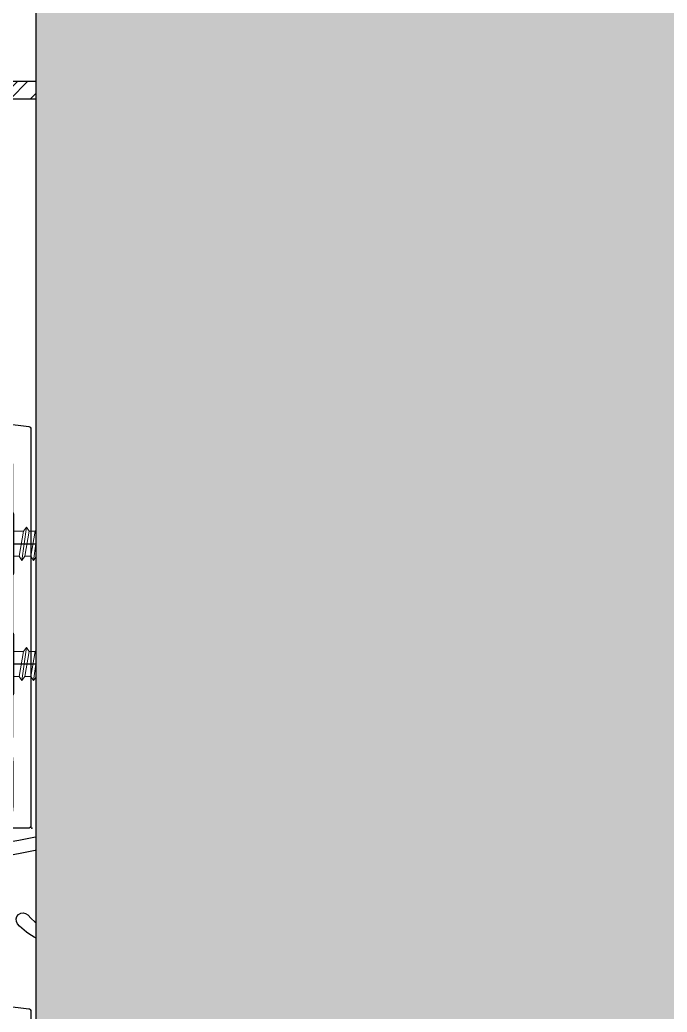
# Model space of a CAD drawing. Header units: millimetres. Extents: x 652937 to 1670132, y 1473552 to 2851037.
# Drawn here: x 708409.3 to 708481.5, y 1493346.8 to 1493457.6 of the extents above; entities that cross this region are included whole.
import ezdxf

# ---------------------------------------------------------------- set-up
doc = ezdxf.new("R2010")
doc.units = ezdxf.units.MM
doc.set_wipeout_variables(frame=1)
doc.linetypes.add('CENTER', pattern=[50.800000000000004, 31.75, -6.35, 6.35, -6.35])
doc.linetypes.add('HIDDEN', pattern=[0.375, 0.25, -0.125])
for name, color, linetype in [('010 - ASPG_ACCESSORIES_HATCH_', 7, 'Continuous'), ('010 - ASPG_ACCESSORIES_MAIN_COLOR_1', 7, 'Continuous'), ('010 - ASPG_ACCESSORIES_SUB_COLOR_1', 7, 'Continuous'), ('010 - ASPG_EXTR_MAIN_COLOR_2', 7, 'Continuous'), ('010 - ASPG_FLASHING_HATCH_', 7, 'Continuous'), ('010 - ASPG_FLASHING_MAIN_COLOR_4', 7, 'Continuous'), ('010 - ASPG_FLASING_WIPEOUT_', 7, 'Continuous'), ('010 - ASPG_FRAMING_CUT_COLOR_4', 7, 'Continuous'), ('010 - ASPG_FRAMING_HATCH_', 7, 'Continuous'), ('010 - ASPG_FRAMING_MAIN_COLOR_2', 7, 'Continuous'), ('010 - ASPG_FRAMING_SUB_COLOR_2', 7, 'Continuous'), ('010 - ASPG_FRAMING_WIPEOUT_', 7, 'Continuous'), ('BOLT & SCREW', 7, 'Continuous'), ('Center Line', 7, 'CENTER')]:
    doc.layers.add(name, color=color, linetype=linetype)
doc.layers.add('010 - ASPG_EXTR_DEF_SUB', color=7, linetype='Continuous', plot=False)
doc.layers.add('010 - ASPG_FRAMING_DEF_SUB', color=7, linetype='Continuous', plot=False)
for name, color, linetype, lineweight in [('12-GRID', 7, 'CENTER', 13), ('A-230-M_FLOOR', 7, 'Continuous', 25), ('SCREW', 7, 'Continuous', 5)]:
    doc.layers.add(name, color=color, linetype=linetype, lineweight=lineweight)

# ---------------------------------------------------------------- blocks, each defined once
blk = doc.blocks.new('opening')
at = {"layer": 'A-230-M_FLOOR', "color": 7, "linetype": 'HIDDEN', "ltscale": 30}
blk.add_lwpolyline([(6.959782818565145, 13.7348898552591), (23.21289063012227, 1.69725772831589)], dxfattribs=at)
blk = doc.blocks.new('W-1-PP18-ST_ENT3_REV02_20260413-050421_PP18_ENT3_MAIN_PLAN')
at = {"color": 7, "xscale": 1000, "yscale": 1000, "zscale": 1000, "rotation": 90.00830806532032}
blk.add_blockref('opening', (9903.249421250308, -22408.60476810485), dxfattribs=at)
blk = doc.blocks.new('*U9351')
at = {"layer": '12-GRID', "color": 7, "linetype": 'CENTER'}
for p, q in [((5.684341886080801e-14, -6.200000000000029), (5.684341886080801e-14, 2.200000000000029)), ((-4.199999999999973, -2), (4.200000000000085, -2))]:
    blk.add_line(p, q, dxfattribs=at)
at = {"layer": 'BOLT & SCREW', "color": 7}
for p, q in [((-0.2288719817826677, -1.446462371730204), (-0.4418749999998197, -0.2325000000002947)), ((0.2288719817822642, -1.446462371730562), (0.4418749999996946, -0.2324999999999764)), ((-0.553537628269381, -1.771128018217196), (-1.767499999999847, -1.558125000000442)), ((-0.4577439635652332, -1.771128018217196), (-0.8837500000000146, -1.558125000000442)), ((-0.2288719817826677, -1.542256036434869), (-0.4418749999998197, -1.116250000000048)), ((0.2288719817822642, -1.542256036434869), (0.4418749999996946, -1.116250000000048)), ((0.4577439635647103, -1.771128018217196), (0.8837499999994917, -1.558125000000442)), ((0.5535376282692559, -1.771128018217196), (1.767500000000001, -1.558125000000124)), ((-0.553537628269381, -2.228871981782805), (-1.767500000000483, -2.441875000000354)), ((-0.4577439635652332, -2.228871981782805), (-0.8837500000000146, -2.441875000000354)), ((-0.2288719817826677, -2.457743963565131), (-0.4418749999998197, -2.883750000000271)), ((-0.2288719817821107, -2.553537628269438), (-0.4418749999998197, -3.767500000000023)), ((0.4418749999996946, -2.883750000000271), (0.2288719817829008, -2.457743963565131)), ((0.2288719817829008, -2.553537628269438), (0.4418749999999732, -3.767500000000023)), ((0.4577439635647103, -2.228871981782805), (0.8837500000001283, -2.441874999999877)), ((0.5535376282692559, -2.228871981782805), (1.767500000000001, -2.441874999999877))]:
    blk.add_line(p, q, dxfattribs=at)
for points in [[(-1.767500000000006, -1.558125000000442), (-0.8837500000001342, -1.558125000000442, 0.4142135623730394), (-0.4418749999998197, -1.116250000000048), (-0.4418749999998197, -0.2325000000002947), (0.4418749999996946, -0.2324999999999764), (0.4418749999996946, -1.116250000000048, 0.4142135623731505), (0.8837500000000089, -1.558125000000442), (1.76750000000012, -1.558125000000124), (1.76750000000012, -2.441874999999877), (0.8837500000000089, -2.441874999999877, 0.414213562373095), (0.4418749999996946, -2.883750000000271), (0.4418749999999732, -3.767500000000023), (-0.4418749999998197, -3.767500000000023), (-0.4418749999998197, -2.883750000000271, 0.4142135623730397), (-0.8837500000001342, -2.441875000000354), (-1.767500000000483, -2.441875000000354)], [(0.2288719817829008, -2.457743963565131, -0.414213562373095), (0.4577439635645909, -2.228871981782805), (0.5535376282692559, -2.228871981782805), (0.5535376282692559, -1.771128018217196), (0.4577439635645909, -1.771128018217196, -0.4142135623730951), (0.228871981782105, -1.542256036434869), (0.228871981782105, -1.446462371730562), (-0.2288719817826677, -1.446462371730204), (-0.2288719817826677, -1.542256036434869, -0.4142135623730951), (-0.4577439635649944, -1.771128018217196), (-0.553537628269381, -1.771128018217196), (-0.553537628269381, -2.228871981782805), (-0.4577439635649944, -2.228871981782805, -0.4142135623730951), (-0.2288719817826677, -2.457743963565131), (-0.2288719817822698, -2.553537628269438), (0.2288719817829008, -2.553537628269438)]]:
    blk.add_lwpolyline(points, format="xyb", close=True, dxfattribs=at)
blk.add_circle((5.684341886080801e-14, -2), 3.5, dxfattribs=at)
blk = doc.blocks.new('000_ASPG_TYP_FILES_20260218-010703_FRAME_EXTR_')
at = {"layer": '010 - ASPG_FRAMING_HATCH_'}
h = blk.add_hatch(dxfattribs=at)
h.set_pattern_fill('ANSI32', scale=0.1, angle=180)
h.set_pattern_definition([(225, (0, 0), (0.6735192090801866, -0.6735192090801868), []), (225, (-0.4490130000000001, 5.498823332255506e-17), (0.6735192090801866, -0.6735192090801868), [])])
edge = h.paths.add_edge_path()
edge.add_line((1.999999996740371, 15.99999999965075), (1.999999996740371, 1.999999999941792))
edge.add_line((1.999999996740371, 1.999999999941792), (39.69999999750871, 1.999999999941792))
edge.add_arc((39.69999999730499, 1.700000000040752), 0.2999999999010399, -3.891028654834372e-08, 89.99999996109239, ccw=False)
edge.add_line((39.99999999720603, 1.699999999837019), (39.99999999720603, 0.2999999996973202))
edge.add_arc((39.69999999750872, 0.2999999996973131), 0.2999999996973131, -90.00000000000142, 1.4210854715202004e-12, ccw=False)
edge.add_line((39.69999999750871, 0), (0.2999999996973202, 0))
edge.add_arc((0.2999999996973273, 0.2999999996973273), 0.2999999996973273, 180.0000000000013, 269.99999999999864, ccw=False)
edge.add_line((0, 0.2999999996973202), (0, 17.69999999989523))
edge.add_arc((0.2999999999301508, 17.70000000012806), 0.2999999999301508, 90.00000004446741, 180.0000000444674, ccw=False)
edge.add_line((0.2999999996973202, 18.00000000005821), (22.5570233851904, 18.00000000005821))
edge.add_arc((22.5570233856712, 18.50000000026317), 0.5000000002049632, 269.9999999449049, 380.2095453190142)
edge.add_arc((26.1699999981368, 19.82999999686102), 3.349999998908497, 182.0637942974167, 200.2095453254992, ccw=False)
edge.add_arc((23.58168000320438, 19.73672835517209), 0.7599999998138507, 2.0637943418387863, 182.0637943418388, ccw=False)
edge.add_arc((26.16999999910358, 19.82999999939922), 1.830000000338361, 182.0637943388468, 447.9362056470717)
edge.add_arc((26.263271644013, 22.41831999551505), 0.7600000000549151, 87.93620564125177, 267.9362056412518, ccw=False)
edge.add_arc((26.16999999863267, 19.8300000075356), 3.349999992334041, 69.79045460402187, 87.9362056313708, ccw=False)
edge.add_arc((27.49999999788272, 23.44297661244421), 0.5000000006038865, 249.7904545688332, 359.9999999442181)
edge.add_line((27.9999999984866, 23.44297661195742), (27.9999999984866, 26.67999999993481))
edge.add_line((27.9999999984866, 26.67999999993481), (28.49999999674037, 27.17999999958556))
edge.add_line((28.49999999674037, 27.17999999958556), (27.9999999984866, 27.67999999970198))
edge.add_line((27.9999999984866, 27.67999999970198), (27.9999999984866, 38.61999999982072))
edge.add_line((27.9999999984866, 38.61999999982072), (28.49999999674037, 39.11999999993714))
edge.add_line((28.49999999674037, 39.11999999993714), (27.9999999984866, 39.62000000005355))
edge.add_line((27.9999999984866, 39.62000000005355), (27.9999999984866, 42.85702338756528))
edge.add_arc((27.49999999787862, 42.85702338707262), 0.5000000006079759, 5.645408219420843e-08, 110.2095454304945)
edge.add_arc((26.16999999884449, 46.46999999186602), 3.349999992147246, 272.0637943651193, 290.20954539329375, ccw=False)
edge.add_arc((26.263271644013, 43.88168000403675), 0.7600000000258301, 92.06379435882718, 272.0637943588272, ccw=False)
edge.add_arc((26.16999999910502, 46.47000000012492), 1.830000000339747, 272.0637943528818, 537.9362056611998)
edge.add_arc((23.58168000320438, 46.56327164435061), 0.7599999998138507, 177.9362056581612, 357.9362056581612, ccw=False)
edge.add_arc((26.16999999825318, 46.47000000263876), 3.349999999025627, 159.7904546748206, 177.9362057022633, ccw=False)
edge.add_arc((22.55702338551316, 47.7999999994954), 0.500000000434755, 339.790454661877, 450.0000000369852)
edge.add_line((22.5570233851904, 48.29999999993015), (0.2999999996973202, 48.29999999993015))
edge.add_arc((0.2999999996973095, 48.59999999962746), 0.2999999996973131, 179.9999999999987, 270.00000000000205, ccw=False)
edge.add_line((0, 48.59999999962747), (0, 59.99999999994179))
edge.add_arc((0.2999999996973202, 59.99999999994179), 0.2999999996973202, 90, 180, ccw=False)
edge.add_line((0.2999999996973202, 60.29999999963911), (4.999999997438863, 60.29999999963911))
edge.add_line((4.999999997438863, 60.29999999963911), (4.999999997438863, 64.99999999959255))
edge.add_arc((5.299999997369017, 64.99999999982538), 0.2999999999301544, 90.0000000444681, 180.0000000444674, ccw=False)
edge.add_line((5.299999997136183, 65.29999999975553), (29.99999999883585, 65.29999999975553))
edge.add_line((29.99999999883585, 65.29999999975553), (29.99999999883585, 63.59999999997672))
edge.add_arc((29.69999999890567, 63.59999999974391), 0.2999999999301721, -89.99999995552861, 4.4463320136856055e-08, ccw=False)
edge.add_line((29.69999999913853, 63.29999999981374), (7.299999997485429, 63.29999999981374))
edge.add_arc((7.29999999771826, 62.99999999988358), 0.2999999999301508, 90.00000004446738, 180.0000000444674)
edge.add_line((6.999999997788109, 62.99999999965075), (6.999999997788109, 58.29999999969732))
edge.add_line((6.999999997788109, 58.29999999969732), (2.300000000162981, 58.29999999969732))
edge.add_arc((2.299999998300336, 57.99999999813735), 0.3000000015599653, 89.99999964426098, 179.999999644261)
edge.add_line((1.999999996740371, 58), (1.999999996740371, 50.60000000003492))
edge.add_arc((2.299999998533172, 50.60000000166475), 0.3000000017928013, 180.000000311273, 270.0000003112706)
edge.add_line((2.300000000162981, 50.29999999987194), (29.69999999913853, 50.29999999987194))
edge.add_arc((29.6999999989348, 49.9999999999709), 0.299999999901047, -3.890897914970992e-08, 89.99999996109108, ccw=False)
edge.add_line((29.99999999883585, 49.99999999976717), (29.99999999883585, 26.67999999993481))
edge.add_line((29.99999999883585, 26.67999999993481), (29.99999999883585, 16.29999999981374))
edge.add_arc((29.6999999989057, 16.2999999995809), 0.2999999999301508, -89.99999995553259, 4.446741286301403e-08, ccw=False)
edge.add_line((29.69999999913853, 15.99999999965075), (1.999999996740371, 15.99999999965075))
at = {"layer": '010 - ASPG_FRAMING_CUT_COLOR_4', "color": 7}
blk.add_lwpolyline([(1.999999996740371, 15.99999999965075), (1.999999996740371, 1.999999999941792), (39.69999999750871, 1.999999999941792, -0.4142135623731089), (39.99999999720603, 1.699999999837019), (39.99999999720603, 0.2999999996973202, -0.4142135623731089), (39.69999999750871, 0), (0.2999999996973202, 0, -0.4142135623730811), (0, 0.2999999996973202), (0, 17.69999999989523, -0.4142135623730951), (0.2999999996973202, 18.00000000005821), (22.5570233851904, 18.00000000005821, 0.5217296884731124), (23.02624112786725, 18.67272727261297, -0.07934163687482358), (22.82217297761235, 19.70935906958766, -1), (24.34118702879641, 19.76409764075652, 2.296345716993233), (26.23590235819574, 21.65881296969019, -1), (26.29064092983026, 23.17782702133991, -0.0793416368716021), (27.32727272447664, 22.9737588702119, 0.5217296884801942), (27.9999999984866, 23.44297661195742), (27.9999999984866, 26.67999999993481), (28.49999999674037, 27.17999999958556), (27.9999999984866, 27.67999999970198), (27.9999999984866, 38.61999999982072), (28.49999999674037, 39.11999999993714), (27.9999999984866, 39.62000000005355), (27.9999999984866, 42.85702338756528, 0.5217296884727316), (27.32727272447664, 43.3262411293108, -0.07934163687522733), (26.29064092983026, 43.122172978241, -1), (26.23590235819574, 44.64118702983251, 2.296345716995783), (24.34118702879641, 46.53590235876618, -1), (22.82217297761235, 46.59064092993503, -0.07934163687201433), (23.02624112786725, 47.62727272690972, 0.5217296884786579), (22.5570233851904, 48.29999999993015), (0.2999999996973202, 48.29999999993015, -0.4142135623731158), (0, 48.59999999962747), (0, 59.99999999994179, -0.414213562373095), (0.2999999996973202, 60.29999999963911), (4.999999997438863, 60.29999999963911), (4.999999997438863, 64.99999999959255, -0.4142135623730879), (5.299999997136183, 65.29999999975553), (29.99999999883585, 65.29999999975553), (29.99999999883585, 63.59999999997672, -0.4142135623730533), (29.69999999913853, 63.29999999981374), (7.299999997485429, 63.29999999981374, 0.4142135623730949), (6.999999997788109, 62.99999999965075), (6.999999997788109, 58.29999999969732), (2.300000000162981, 58.29999999969732, 0.4142135623730948), (1.999999996740371, 58), (1.999999996740371, 50.60000000003492, 0.4142135623730845), (2.300000000162981, 50.29999999987194), (29.69999999913853, 50.29999999987194, -0.4142135623730951), (29.99999999883585, 49.99999999976717), (29.99999999883585, 26.67999999993481), (29.99999999883585, 16.29999999981374, -0.4142135623730951), (29.69999999913853, 15.99999999965075)], format="xyb", close=True, dxfattribs=at)
at = {"color": 7}
for p in [(26.16999999736436, 48.46999999973923), (26.16999999736436, 21.82999999966705)]:
    blk.add_blockref('*U9351', p, dxfattribs=at)
blk = doc.blocks.new('000_ASPG_TYP_FILES_FRAMING_EXTR_BREAKLINE_TYPE_2')
at = {"layer": '010 - ASPG_FRAMING_HATCH_', "transparency": 33554585}
h = blk.add_hatch(dxfattribs=at)
h.set_pattern_fill('ANSI32', scale=0.25)
h.set_pattern_definition([(45, (0, 0), (-1.683798022700467, 1.683798022700467), []), (45, (1.1225325, 0), (-1.683798022700467, 1.683798022700467), [])])
h.paths.add_polyline_path([(131.0000000002328, 91.00000000058208, 0.4142135623730951), (132.0000000003492, 90.00000000046566), (140.0000000002328, 90.00000000046566, 0.4142135623730951), (141.0000000002328, 91.00000000046566), (141.0000000002328, 100.0000000004657), (2.000000000465661, 100.0000000004657), (2.000000000465661, 125.0000000004657), (4.656612873077393e-10, 125.0000000004657), (4.656612873077393e-10, 99.00000000046566, 0.4142135623730951), (1.000000000465661, 98.00000000046566), (63.00000000023283, 98.00000000046566, -0.414213562373093), (64.00000000023283, 97.00000000046566), (64.00000000023277, 3, -0.4142135623730951), (63.00000000023277, 2), (4.655476004700176e-10, 2), (-5.684341886080801e-14, 0), (141.0000000002328, -6.05359673500061e-09), (141.0000000002328, 8.99999999650754, 0.4142135623730951), (140.0000000002328, 9.99999999650754), (132.0000000003492, 9.99999999650754, 0.4142135623730951), (131.0000000002328, 8.999999996391125), (131.0000000002328, 3, -0.4142135623730951), (130.0000000002328, 2), (67.00000000034919, 2, -0.4142135623730951), (66.00000000023277, 3.000000000116415), (66.00000000023283, 97.00000000034925, -0.4142135623730951), (67.00000000034925, 98.00000000046566), (130.0000000002328, 98.00000000046566, -0.414213562373095), (131.0000000002328, 97.00000000046566)])
h.paths.add_polyline_path([(133.0000000002328, 92.00000000372529), (133.0000000002328, 98.00000000046566), (139.0000000004657, 98.00000000046566), (139.0000000004657, 92.00000000372529)], flags=16)
h.paths.add_polyline_path([(133.0000000002328, 7.999999996740371), (139.0000000004656, 7.999999996740371), (139.0000000004656, 2), (133.0000000002328, 2)], flags=16)
at = {"layer": '010 - ASPG_FRAMING_HATCH_'}
h = blk.add_hatch(dxfattribs=at)
h.set_pattern_fill('ANSI37', scale=0.5954980955866349, angle=-90.00000000000001)
h.set_pattern_definition([(314.9999999999999, (1257419.492862034, -519971.6224064051), (1.336931354494228, 1.336931354494224), []), (44.99999999999984, (1257419.492862034, -519971.6224064051), (-1.336931354494223, 1.336931354494228), [])])
edge = h.paths.add_edge_path()
edge.add_ellipse((57.77220869682924, 105.0000000013979), major_axis=(-3.509070088518285e-14, -4.999999999272404), ratio=0.6444816938462435, start_angle=0, end_angle=180)
edge.add_line((57.7722086968293, 110.0000000004666), (62.00000000013239, 110.0000000004666))
edge.add_arc((62.00000000012511, 110.3000000005204), 0.3000000000538421, -89.99999999861039, -1.389609784768862e-09)
edge.add_line((62.30000000017895, 110.3000000005131), (62.30000000017895, 111.0000000004666))
edge.add_line((62.30000000017895, 111.0000000004666), (61.80000000017895, 111.5000000006994))
edge.add_line((61.80000000017895, 111.5000000006994), (62.30000000017895, 112.0000000004666))
edge.add_line((62.3000000001789, 112.0000000004666), (61.8000000001789, 112.5000000006994))
edge.add_line((61.8000000001789, 112.5000000006994), (62.3000000001789, 113.0000000004666))
edge.add_line((62.3000000001789, 113.0000000004666), (61.8000000001789, 113.5000000004666))
edge.add_line((61.8000000001789, 113.5000000004666), (62.3000000001789, 114.0000000004666))
edge.add_line((62.3000000001789, 114.0000000004666), (62.3000000001789, 115.0000000004666))
edge.add_line((62.3000000001789, 115.0000000004666), (63.30000000006248, 115.0000000004666))
edge.add_line((63.30000000006248, 115.0000000004666), (63.80000000006248, 115.5000000004666))
edge.add_line((63.80000000006248, 115.5000000004666), (64.30000000006248, 115.0000000004666))
edge.add_line((64.30000000006248, 115.0000000004666), (64.80000000006248, 115.5000000004666))
edge.add_line((64.80000000006248, 115.5000000004666), (65.30000000006248, 115.0000000004666))
edge.add_line((65.30000000006248, 115.0000000004666), (65.80000000006248, 115.5000000004666))
edge.add_line((65.80000000006248, 115.5000000004666), (66.3000000001789, 115.0000000004666))
edge.add_line((66.3000000001789, 115.0000000004666), (67.00000000013233, 115.0000000004666))
edge.add_arc((67.00000000009595, 115.3000000004331), 0.2999999999665306, -89.99999999305201, 1.528565674358258e-08)
edge.add_line((67.30000000006248, 115.3000000005131), (67.30017822621585, 110.0000000004666))
edge.add_arc((77.20009572428614, 105.0000000011651), 11.09091368921486, 153.2037265686182, 206.7962734313818)
edge.add_line((67.30017822621585, 100.0000000018636), (57.77220869682924, 100.0000000018636))
h = blk.add_hatch(dxfattribs=at)
h.set_pattern_fill('ANSI37', scale=0.5954980955866349, angle=-90.00000000000001)
h.set_pattern_definition([(314.9999999999999, (1257419.192862035, -519973.9224064052), (1.336931354494228, 1.336931354494224), []), (44.99999999999984, (1257419.192862035, -519973.9224064052), (-1.336931354494223, 1.336931354494228), [])])
edge = h.paths.add_edge_path()
edge.add_ellipse((11.52796953045714, 105.0000000013979), major_axis=(-3.510345640540481e-14, -4.999999999272404), ratio=0.6444816938462435, start_angle=180, end_angle=360, ccw=False)
edge.add_line((11.52796953045714, 110.0000000004666), (2.000000001098726, 110.0000000004666))
edge.add_arc((-7.899917496811156, 105.0000000013979), 11.09091368915029, -26.79627343179601, 26.796273430967574, ccw=False)
edge.add_line((2.000000001070532, 100.0000000018636), (11.52796953042895, 100.0000000018636))
h = blk.add_hatch(dxfattribs=at)
h.set_pattern_fill('HONEY', scale=0.238199238234654, angle=-90.00000000000001)
h.set_pattern_definition([(270, (1257419.442484037, -519993.9224064052), (0.6549599250656583, -1.134423872092541), [0.7562825813950264, -1.512565162790053]), (29.99999999999978, (1257419.442484037, -519993.9224064052), (0.6549599293588203, 1.134423869613882), [0.7562825813950257, -1.512565162790051]), (329.9999999999998, (1257419.442484037, -519993.9224064052), (1.309919854424478, -2.478657937293614e-09), [-1.512565162790051, 0.7562825813950254])])
edge = h.paths.add_edge_path()
edge.add_ellipse((11.77759153230824, 105.0000000014043), major_axis=(-3.509070088518285e-14, -4.999999999272404), ratio=0.6444816938462435, start_angle=0, end_angle=360, ccw=False)
h = blk.add_hatch(dxfattribs=at)
h.set_pattern_fill('HONEY', scale=0.238199238234654, angle=-90.00000000000001)
h.set_pattern_definition([(270, (1257419.243240032, -519991.6224064051), (0.6549599250656583, -1.134423872092541), [0.7562825813950264, -1.512565162790053]), (29.99999999999978, (1257419.243240032, -519991.6224064051), (0.6549599293588203, 1.134423869613882), [0.7562825813950257, -1.512565162790051]), (329.9999999999998, (1257419.243240032, -519991.6224064051), (1.309919854424478, -2.478657937293614e-09), [-1.512565162790051, 0.7562825813950254])])
edge = h.paths.add_edge_path()
edge.add_ellipse((57.5225866949782, 105.0000000013979), major_axis=(-3.509070088518285e-14, -4.999999999272404), ratio=0.6444816938462435, start_angle=0, end_angle=360)
at = {"layer": '010 - ASPG_FRAMING_CUT_COLOR_4', "color": 7}
for points in [[(64.00000000023277, 3), (64.00000000023283, 97.00000000046566, 0.4142135623730951), (63.00000000023283, 98.00000000046566), (1.000000000465661, 98.00000000046566, -0.4142135623730951), (4.656612873077393e-10, 99.00000000046566), (4.656612873077393e-10, 125.0000000004657), (2.000000000465661, 125.0000000004657), (2.000000000465661, 100.0000000004657), (141.0000000002328, 100.0000000004657), (141.0000000002328, 91.00000000046566, -0.4142135623730951)], [(131.0000000002328, 91.00000000046566), (131.0000000002328, 97.00000000046566, 0.4142135623730951), (130.0000000002328, 98.00000000046566), (67.00000000046566, 98.00000000046566, 0.4142135623730951), (66.00000000023283, 97.00000000046566), (66.00000000023277, 3, 0.4142135623730951)]]:
    blk.add_lwpolyline(points, format="xyb", dxfattribs=at)
at = {"layer": '010 - ASPG_FRAMING_DEF_SUB', "color": 7, "transparency": 33554457}
for points in [[(54.30017822621591, 100.0000000018636), (67.30017822621585, 100.0000000018636), (67.30017822621585, 115.5000000004666), (54.30017822621585, 115.5000000004666)], [(2.000000001070532, 100.0000000018636), (15.00000000107053, 100.0000000018699), (15.00000000107053, 110.0000000006767), (2.000000001070532, 110.0000000006703)]]:
    blk.add_lwpolyline(points, close=True, dxfattribs=at)
at = {"layer": '010 - ASPG_FRAMING_SUB_COLOR_2', "color": 7}
for points in [[(57.5225866949782, 100.0000000018636), (67.30017822621585, 100.0000000018636, -0.2381992382621886), (67.30017822621585, 110.0000000004666), (67.30000000006248, 115.3000000005131, -0.4142135624157165), (67.00000000013233, 115.0000000004666), (66.3000000001789, 115.0000000004666), (65.80000000006248, 115.5000000004666), (65.30000000006248, 115.0000000004666), (64.80000000006248, 115.5000000004666), (64.30000000006248, 115.0000000004666), (63.80000000006248, 115.5000000004666), (63.30000000006248, 115.0000000004666), (62.3000000001789, 115.0000000004666), (62.3000000001789, 114.0000000004666), (61.8000000001789, 113.5000000004666), (62.3000000001789, 113.0000000004666), (61.8000000001789, 112.5000000006994), (62.3000000001789, 112.0000000004666), (61.80000000017895, 111.5000000006994), (62.30000000017895, 111.0000000004666), (62.30000000017895, 110.3000000005131, -0.414213562358888), (62.00000000013239, 110.0000000004666), (57.5225866949782, 110.0000000004666)], [(11.77759153219182, 100.0000000018699), (2.000000001070532, 100.0000000018636, 0.2381992382621886), (2.000000001070532, 110.0000000004666), (11.77759153219182, 110.0000000004729)]]:
    blk.add_lwpolyline(points, format="xyb", dxfattribs=at)
at = {"layer": '010 - ASPG_FRAMING_SUB_COLOR_2', "color": 7, "extrusion": (0, 0, -1)}
blk.add_ellipse((11.77759153230824, 105.0000000014043), major_axis=(-3.509070088518285e-14, -4.999999999272404), ratio=0.6444816938462435, dxfattribs=at)
at = {"layer": '010 - ASPG_FRAMING_SUB_COLOR_2', "color": 7}
blk.add_ellipse((57.5225866949782, 105.0000000013979), major_axis=(-3.509070088518285e-14, -4.999999999272404), ratio=0.6444816938462435, dxfattribs=at)
blk = doc.blocks.new('PZG35-9D5')
at = {"layer": 'Center Line', "color": 7}
blk.add_line((1.4210854715202e-14, 3.733653355866409), (1.4210854715202e-14, -10.53404386090006), dxfattribs=at)
at = {"layer": 'SCREW', "color": 7}
for p, q in [((-1.399999999999963, 2.842170943040401e-14), (-1.399999999999963, -1.090192378864657)), ((1.399999999999991, 0), (1.399999999999991, -0.5901923788647139)), ((-1.850000000000009, -1.399999999999977), (1.850000000000037, -0.8999999999999773)), ((-1.850000000000009, -1.399999999999977), (-1.399999999999963, -1.090192378864685)), ((-1.399999999999963, -1.090192378864685), (1.399999999999991, -0.5901923788646855)), ((1.850000000000037, -0.8999999999999773), (1.399999999999991, -0.5901923788646855)), ((1.850000000000037, -0.8999999999999773), (1.399999999999991, -1.209807621135297)), ((-1.850000000000009, -1.399999999999977), (-1.399999999999963, -1.709807621135297)), ((-1.850000000000009, -2.699999999999989), (1.850000000000037, -2.199999999999989)), ((-1.399999999999963, -1.709807621135297), (1.399999999999991, -1.209807621135297)), ((-1.399999999999963, -1.709807621135269), (-1.399999999999963, -2.390192378864697)), ((-1.399999999999963, -2.390192378864697), (1.399999999999991, -1.890192378864697)), ((1.399999999999991, -1.209807621135269), (1.399999999999991, -1.890192378864725)), ((1.850000000000037, -2.199999999999989), (1.399999999999991, -1.890192378864697)), ((1.850000000000037, -2.199999999999989), (1.399999999999991, -2.509807621135309)), ((-1.850000000000009, -2.699999999999989), (-1.399999999999963, -2.390192378864697)), ((-1.850000000000009, -2.699999999999989), (-1.399999999999963, -3.009807621135309)), ((-1.399999999999963, -3.009807621135309), (1.399999999999991, -2.509807621135309)), ((-1.399999999999963, -3.009807621135309), (-1.399999999999963, -3.690192378864708)), ((0.5619885887190463, -3.339837273736322), (1.399999999999991, -3.190192378864708)), ((1.399999999999991, -2.50980762113528), (1.399999999999991, -3.190192378864708)), ((1.850000000000037, -3.5), (1.399999999999991, -3.190192378864708)), ((-1.850000000000009, -4), (-1.399999999999963, -3.690192378864708)), ((-1.850000000000009, -4), (-0.9911470940920566, -3.883938796498938)), ((-1.850000000000009, -4), (-1.399999999999963, -4.30980762113532)), ((-1.399999999999963, -3.690192378864708), (-0.8446989986695002, -3.591031485769975)), ((-1.399999999999963, -4.30980762113532), (-1.184865735341859, -4.271390788160659)), ((-1.399999999999963, -4.309807621135349), (-1.399999999999963, -8.099999999999966)), ((0.7141825614195483, -3.653488843051434), (1.850000000000037, -3.5)), ((0.7141825614195483, -3.932275020881832), (1.399999999999991, -3.80980762113532)), ((1.850000000000037, -3.5), (1.399999999999991, -3.80980762113532)), ((1.399999999999991, -3.809807621135349), (1.399999999999991, -4.490192378864691)), ((0.7141825614195483, -4.612659778611231), (1.399999999999991, -4.49019237886472)), ((0.7141825614195483, -4.953488843051389), (1.850000000000037, -4.800000000000011)), ((0.7141825614195483, -5.232275020881843), (1.399999999999991, -5.109807621135332)), ((1.850000000000037, -4.800000000000011), (1.399999999999991, -4.49019237886472)), ((1.850000000000037, -4.800000000000011), (1.399999999999991, -5.109807621135332)), ((1.399999999999991, -5.109807621135332), (1.399999999999991, -8.099999999999966)), ((1.4210854715202e-14, -9.5), (-1.399999999999963, -8.099999999999966)), ((1.4210854715202e-14, -9.5), (1.399999999999991, -8.099999999999966))]:
    blk.add_line(p, q, dxfattribs=at)
blk.add_lwpolyline([(1.4210854715202e-14, -9.5), (0.7141825614195483, -5.232275020881843), (0.7141825614195483, -3.600899293750615, 0.4176573264866609), (0.4106596181599826, -3.300919979679151, 0.1081021898226624), (-0.8446989986694433, -3.591031485769975), (-1.399999999999991, -4.701675652739141)], format="xyb", dxfattribs=at)
blk = doc.blocks.new('*U9352')
at = {"layer": 'SCREW', "color": 7}
blk.add_lwpolyline([(3.026373332565058, 1.780836269555209, 0.09905967801670053), (0.7999999999999687, 2.546427498927414), (0.7999999999999687, 2.274284095813357), (-0.800000000000054, 2.274284095813357), (-0.800000000000054, 2.546427498927414, 0.09905967801670058), (-3.026373332565143, 1.780836269555209, 0.2665876613401604), (-3.500000000000043, 0.9556546004010897), (-3.500000000000043, 0.1999999999999886, 0.4142135623730938), (-3.300000000000054, 0), (3.299999999999997, 0, 0.4142135623731049), (3.499999999999986, 0.1999999999999886), (3.499999999999957, 0.9556546004010897, 0.2665876613401604)], format="xyb", close=True, dxfattribs=at)
blk.add_blockref('PZG35-9D5', (-1.4210854715202e-14, 0), dxfattribs=at)
blk = doc.blocks.new('*U9355')
at = {"color": 7}
blk.add_point((0, 0), dxfattribs=at)
at = {"layer": '010 - ASPG_ACCESSORIES_MAIN_COLOR_1', "color": 7}
blk.add_lwpolyline([(-39.69999999902211, -0.5999999995172398, 0.4142135623731156), (-39.99999999883585, -0.8999999995638059), (-39.99999999883585, -7.366962144914214, 0.5773502691897371), (-39.65044321701862, -7.568778847059366), (-36.64260295056738, -5.832201459393036, 0.7673269879794871), (-36.78520590183325, -5.299999999645297), (-37.89999999874271, -5.299999999645297, -0.4142135623735732), (-38.19999999902211, -4.999999999656938), (-38.19999999902211, -2.799999999587089, -0.4142135623730951), (-37.99999999883585, -2.59999999951724), (-32.18326623388566, -2.59999999951724, -0.3888787318530097), (-31.98402729420923, -2.782568851142787), (-31.8474567013327, -4.343577870872468, 0.3888787318530089), (-31.34935935237445, -4.799999999528882), (-30.29999999911524, -4.799999999528882, 0.4142135623732408), (-29.99999999883585, -4.499999999540523), (-29.99999999883585, -2.899999999505599, -0.4142135623731785), (-29.69999999902211, -2.59999999951724), (0.4107479506637901, -2.59999999951724, -0.3789692262628873), (3.38851808081381, -5.235465979035143), (7.952927200356498, -42.5207682372482, 0.4465929586642906), (11.6177961837966, -45.07649022702281, -0.4898018444424612), (16.07846395508386, -48.68238816667036), (16.06490363762714, -49.36225294566866, -0.1824796859550777), (15.80227640201338, -50.01801436272836, -0.2679491924113072), (15.32539491611533, -50.16829426406803, 1.122114645179816), (15.09990952932276, -52.3421093734276, 0.4050039718497206), (18.0645059288945, -49.40213623346681), (18.07806624681689, -48.72227145435209, 0.4898054953707174), (11.15966573380865, -43.12966807454978, -0.4465970485362636), (9.938031048281118, -42.27776159492242), (4.866356541635469, -0.8481197821154633, 0.3641755342157969), (4.570876519894227, -0.5999999995172398)], format="xyb", close=True, dxfattribs=at)
at = {"layer": '010 - ASPG_EXTR_DEF_SUB', "color": 7}
for p in [(-39.99999999883585, -0.4999999995172402), (43.44495566345738, -76.89999999944341), (43.44495566345738, -77.49999999954052)]:
    blk.add_point(p, dxfattribs=at)
at = {"layer": '010 - ASPG_EXTR_MAIN_COLOR_2', "color": 7}
blk.add_lwpolyline([(11.37409105408005, -48.15170148877115), (11.47245816211216, -47.43577758665815), (12.17779493960552, -47.55667202338264), (12.29266474000178, -46.78670596401826, -0.5355375090189683), (14.1918134491425, -49.16870282323253, 0.9915718169393263), (15.66379558271728, -49.57599316951273, 1.157025413028558), (8.792231505503878, -48.77291728999153, -0.6885576205791355), (8.274611146422103, -48.98797988444021), (-17.14292736421339, -22.16859813180672), (-32.34153279638849, -6.131750148785431), (-32.34153279638849, -2.899999981694054, 0.4143115081626392), (-32.64163311407901, -2.59999999951724), (-37.54163311352022, -2.59999999951724, 0.4141156188887998), (-37.84153278893791, -2.899999981635847), (-37.84153278893791, -4.299999988411218, 0.4142135623731781), (-37.54153279098682, -4.599999986478724), (-35.98884801496752, -4.599999986478724, -0.205894629290155), (-35.77110154624097, -4.693635078269653), (33.22969053988345, -77.49999999954052), (43.14495566324331, -77.49999999954052, 0.6681786376628355), (43.35708769806661, -76.98786796536915), (40.5215537941549, -74.1523340573247, 0.6681786381757795), (40.00942175951786, -74.36446609156592), (40.00942175951786, -75.99999999802712), (33.87471885257401, -75.99999999802712), (11.86384030175395, -52.7751643466243, -0.5583539238224016), (12.08261241135187, -51.95244935475676, 0.7662751832817146), (12.03674733010121, -50.39291741001107, -0.4385828234445206), (10.70630855322815, -48.05207626283555)], format="xyb", close=True, dxfattribs=at)
at = {"layer": 'SCREW', "color": 7, "rotation": 180}
for p in [(-21.64901723782532, -2.499999999924694), (-8.237076249206439, -2.499999999924694)]:
    blk.add_blockref('*U9352', p, dxfattribs=at)
blk = doc.blocks.new('*U8772')
at = {"color": 7}
blk.add_wipeout([(1234.0000000029718, 4.000000001237595), (60.00000000297587, 4.000000000000455), (60.00000000297587, 69.30000000000086), (1234.0000000029718, 69.300000001238)], dxfattribs=at).dxf.layer = '010 - ASPG_FRAMING_WIPEOUT_'
at = {"layer": '010 - ASPG_FRAMING_MAIN_COLOR_2', "color": 7}
blk.add_lwpolyline([(1204.000000004136, 69.30000000123734), (90.00000000181171, 69.3), (90.00000000181171, 6), (1204.000000004136, 6.000000001237343)], close=True, dxfattribs=at)
at = {"layer": '010 - ASPG_FRAMING_SUB_COLOR_2', "color": 7}
for points in [[(1234.000000002972, 4.000000001237343), (60.00000000297587, 4), (60.00000000297587, 69.3), (1234.000000002972, 69.30000000123734)], [(60.00000000297587, 2.000000000715772), (60.00000000297587, 4), (1234.000000002972, 4.000000001237343), (1234.000000002972, 2.000000001953115)]]:
    blk.add_lwpolyline(points, close=True, dxfattribs=at)
at = {"color": 7, "xscale": -1, "rotation": 180}
for p in [(1137.614698676858, 69.3), (1202.614698676858, 69.3)]:
    blk.add_blockref('*U9355', p, dxfattribs=at)
at = {"color": 7, "rotation": 89.99999999999999}
blk.add_blockref('000_ASPG_TYP_FILES_FRAMING_EXTR_BREAKLINE_TYPE_2', (1343.999999999996, 1.487396872335012e-09), dxfattribs=at)
at = {"color": 7, "xscale": -1}
blk.add_blockref('000_ASPG_TYP_FILES_20260218-010703_FRAME_EXTR_', (1234.000000002972, 4.000000001237343), dxfattribs=at)
blk = doc.blocks.new('*U8773')
at = {"layer": '010 - ASPG_EXTR_MAIN_COLOR_2', "color": 7}
for points in [[(1018.989188615698, 68.56714037123449), (1020.984089381993, 68.56714037123449, -0.04413111325910057), (1021.472824816126, 68.50458020215002, -0.1258462906385483), (1023.963676901069, 67.20642238184656, -0.09885145914925667), (1024.817340067122, 66.03380806521592, -0.2058282691334744), (1024.793666421436, 61.20460651103487, -0.1151163694662807), (1021.368324128445, 57.1807218055924, 0.822373071447778), (1022.455046290532, 56.10392398618707, 0.109184526549196), (1026.148600934073, 60.55948756872523, 0.2083234795678962), (1026.189426846337, 66.64026457489082, 0.1005277992320483), (1024.972309139092, 68.31671042162772, 0.1451157280627245), (1021.292309131008, 70.0671403712927), (1005.758774927817, 70.0671403712927, 0.4336592857269459)], [(1038.278225447517, 4.512981288400397, -0.004854851929905817), (1041.34138361644, 19.25507699980858, 0.2339601468136614), (1040.815442486666, 21.95487343802574, -0.2408104543272742), (1040.710313410033, 24.90310810666756, -0.1041570884704408), (1040.784604869317, 25.00194829798761), (1042.99301963998, 26.93374890843165, -0.2290212912668875), (1045.700679264031, 26.88725557006887, -0.3817208427142056), (1050.273619593587, 9.069098417388659, 0.9773819303748196), (1051.620311295614, 8.407760736215778, 0.3611050424324235), (1047.408162182663, 27.503275625382, -0.4961260631527202), (1047.442922529299, 30.68812541725106, 0.003188108562510474), (1049.055809630081, 31.9020052739977, -0.00282652430436861), (1050.561955856625, 33.06505110444027, 0.07704788012868193), (1083.74152756203, 68.43644483809817, -0.2476739044870795), (1083.989188615698, 68.56714037122197), (1085.984089381993, 68.56714037122197, -0.04413111325910057), (1086.472824816126, 68.5045802021375, -0.1258462906385483), (1088.963676901069, 67.20642238183405, -0.09885145914925667), (1089.817340067122, 66.0338080652034, -0.2058282691334744), (1089.793666421436, 61.20460651102235, -0.1151163694662807), (1086.368324128445, 57.18072180557988, 0.822373071447778), (1087.455046290532, 56.10392398617455, 0.109184526549196), (1091.148600934073, 60.55948756871271, 0.2083234795678962), (1091.189426846337, 66.6402645748783, 0.1005277992320483), (1089.972309139092, 68.3167104216152, 0.1451157280627245), (1086.292309131008, 70.06714037128017), (1070.758774927817, 70.06714037128017, 0.4336592857269459), (1070.459426756948, 69.74737493493353), (1070.841377865057, 63.96271307484471, 0.0820690263538202), (1070.86365129333, 63.8674585701408, 0.7206537881255028), (1072.329086504877, 63.97254170020801, 0.07922428198988747), (1072.337783531286, 64.06661670506924), (1072.068773226347, 68.14078645615132, -0.4336592857264138), (1072.467904121149, 68.56714037122197), (1080.861192987766, 68.56714037128017, -0.6073848710044985), (1081.352110221051, 67.62217621304785, -0.04582868044492008), (1062.783822288737, 45.76076047346919, -0.5604921351226578), (1062.287505356129, 45.88571992112315, 0.3178599151680848), (1059.211911419872, 48.23749049505909, 0.9532878111822051), (1059.082072678953, 46.71593409547108, -2.423003988231831), (1057.258069522213, 44.89173717526478, 0.9523147976297285), (1055.736344682053, 44.76348824825595, 0.3008214087947553), (1057.889874737244, 41.75529025422634, -0.5604921351218277), (1057.983518406749, 41.25212405485559, -0.01942473842078824), (1048.623925091699, 33.46052617035798, -0.5525007933269362), (1048.147498584818, 33.63667257965767, 0.3444609008774969), (1044.989498805255, 36.29767865976078, 0.9520149233436535), (1044.86157765612, 34.77593409546876, -2.42318646531747), (1043.037574998569, 32.95193143756819, 0.9520149233867892), (1041.515830433927, 32.82401028872459, 0.2853998218446234), (1043.493024077732, 29.88851448256514, -0.5533776808031501), (1043.562908510212, 29.38496566235312, 0.03067395406819984), (1028.463012880646, 15.05729964535908, 0.4171002255848137), (1029.114368729759, 5.272964204985101, 0.9355530918984264), (1030.096664154902, 6.406584819520276, -0.4344100119147308), (1029.803354519885, 14.29476617466185, -0.01499848524836865), (1036.920564806089, 21.45455419170662, -0.7383485292466446), (1039.917139344383, 19.76412730294737, 0.004917316774645771), (1036.806699985173, 4.80386410621918, 0.2636109069979271)]]:
    blk.add_lwpolyline(points, format="xyb", dxfattribs=at)
at = {"color": 7, "rotation": 179.999999999989}
for p in [(1059.086863745004, 42.88714037122895), (1044.866368722636, 30.94714037122662)]:
    blk.add_blockref('*U9351', p, dxfattribs=at)
blk = doc.blocks.new('W-1-PP18-ST_ENT3_REV02_20260413-054934_PP18_ENT3_ASPG_MAIN_PL')
at = {"color": 7, "rotation": 90}
blk.add_blockref('*U8772', (8152.999999998603, -448), dxfattribs=at)
at = {"color": 7, "xscale": -1, "rotation": 270}
blk.add_blockref('*U8773', (8076.333037853707, -325.1522634674329), dxfattribs=at)
blk = doc.blocks.new('*U8431')
at = {"layer": '12-GRID', "color": 7, "linetype": 'CENTER'}
blk.add_line((0, 6.142561988594025), (0, -18.19999999999891), dxfattribs=at)
at = {"layer": 'BOLT & SCREW', "color": 7}
for p, q in [((-4.170000000000073, 5.049999999999272), (-4.170000000000073, 1.200000000000728)), ((3.127500000000509, 5.450000000000728), (-3.127500000000509, 5.450000000000728)), ((-2.084999999999127, 5.049999999999272), (-2.084999999999127, 1.200000000000728)), ((2.084999999999127, 5.049999999999272), (2.084999999999127, 1.200000000000728)), ((4.170000000000073, 5.049999999999272), (4.170000000000073, 1.200000000000728)), ((-5.200000000000728, 0.8500000000003638), (-4.170000000000073, 1.200000000000728)), ((4.170000000000073, 1.200000000000728), (-4.170000000000073, 1.200000000000728)), ((-2.57630675031578, 0.8500000000003638), (-2.084999999999127, 1.200000000000728)), ((2.44630675031658, 0.8500000000003638), (2.084999999999127, 1.200000000000728)), ((5.200000000000728, 0.8500000000003638), (4.170000000000073, 1.200000000000728)), ((-5.5, 0.5499999999992724), (-5.5, 0)), ((5.5, 0), (-5.5, 0)), ((5.200000000000728, 0.8500000000003638), (-5.200000000000728, 0.8500000000003638)), ((-2.084999999999127, -1.547816335794778), (-2.084999999999127, 0)), ((2.084999999999013, -1.047816335789321), (2.084999999999127, 0)), ((5.5, 0.5499999999992724), (5.5, 0)), ((-2.084999999999127, -1.547816335789321), (2.084999999999127, -1.047816335789321)), ((2.729999999999563, -1.399999999995998), (2.084999999999127, -1.047816335789321)), ((-2.729999999999563, -1.899999999995998), (2.729999999999563, -1.399999999995998)), ((-2.729999999999563, -1.899999999995998), (-2.084999999999127, -1.547816335789321)), ((-2.729999999999563, -1.899999999995998), (-2.084999999999127, -2.252183664200857)), ((-2.084999999999127, -2.252183664200857), (2.084999999999127, -1.752183664200857)), ((2.729999999999563, -1.399999999995998), (2.084999999999127, -1.752183664200857)), ((2.084999999999013, -2.847816335790412), (2.0849999999989, -1.752183664201084)), ((-2.729999999999563, -3.69999999999709), (2.729999999999563, -3.19999999999709)), ((-2.084999999999013, -3.347816335790412), (-2.084999999999127, -2.252183664206314)), ((-2.084999999999127, -3.347816335790412), (2.084999999999127, -2.847816335790412)), ((2.729999999999563, -3.19999999999709), (2.084999999999127, -2.847816335790412)), ((2.729999999999563, -3.19999999999709), (2.084999999999127, -3.552183664201948)), ((-2.729999999999563, -3.69999999999709), (-2.084999999999127, -3.347816335790412)), ((-2.729999999999563, -3.69999999999709), (-2.084999999999127, -4.052183664201948)), ((-2.084999999999127, -4.052183664201948), (2.084999999999127, -3.552183664201948)), ((-2.0849999999989, -5.147816335791504), (-2.084999999999013, -4.052183664201948)), ((2.084999999999241, -4.647816335791504), (2.084999999999241, -3.552183664201948)), ((-2.729999999999563, -5.499999999998181), (2.729999999999563, -4.999999999998181)), ((-2.729999999999563, -5.499999999998181), (2.729999999999563, -4.999999999998181)), ((-2.729999999999563, -5.499999999998181), (-2.084999999999127, -5.147816335791504)), ((-2.729999999999563, -5.499999999998181), (-2.084999999999127, -5.147816335791504)), ((-2.729999999999563, -5.499999999998181), (-2.084999999999127, -5.852183664203039)), ((-2.729999999999563, -5.499999999998181), (-2.084999999999127, -5.852183664203039)), ((-2.084999999999127, -5.147816335791504), (2.084999999999127, -4.647816335791504)), ((-2.084999999999127, -5.147816335791504), (2.084999999999127, -4.647816335791504)), ((-2.084999999999127, -5.852183664203039), (2.084999999999127, -5.352183664203039)), ((-2.084999999999127, -5.852183664203039), (2.084999999999127, -5.352183664203039)), ((2.729999999999563, -4.999999999998181), (2.084999999999127, -4.647816335791504)), ((2.729999999999563, -4.999999999998181), (2.084999999999127, -4.647816335791504)), ((2.729999999999563, -4.999999999998181), (2.084999999999127, -5.352183664203039)), ((2.729999999999563, -4.999999999998181), (2.084999999999127, -5.352183664203039)), ((2.084999999999127, -6.447816335792595), (2.084999999999127, -5.352183664203039)), ((2.084999999999127, -6.447816335792595), (2.084999999999241, -5.352183664203039)), ((-2.084999999999127, -6.947816335792595), (-2.0849999999989, -5.852183664203039)), ((-2.084999999999127, -6.947816335792595), (-2.084999999999127, -5.852183664203039)), ((-2.084999999999127, -6.947816335792595), (2.084999999999127, -6.447816335792595)), ((2.729999999999563, -6.799999999999272), (2.084999999999127, -6.447816335792595)), ((-2.729999999999563, -7.299999999999272), (2.729999999999563, -6.799999999999272)), ((-2.729999999999563, -7.299999999999272), (-2.084999999999127, -6.947816335792595)), ((-2.729999999999563, -7.299999999999272), (-2.084999999999127, -7.652183664204131)), ((-2.084999999999127, -7.652183664204131), (2.084999999999127, -7.152183664204131)), ((-2.084999999999127, -8.747816335793686), (-2.084999999999127, -7.652183664204131)), ((2.729999999999563, -6.799999999999272), (2.084999999999127, -7.152183664204131)), ((2.084999999999127, -8.247816335793686), (2.084999999999127, -7.152183664204131)), ((-2.729999999999563, -9.099999999998545), (-2.084999999999127, -8.747816335793686)), ((-2.084999999999127, -8.747816335793686), (-1.064489079482883, -8.605286877620529)), ((0.4333070988686814, -8.43729858455481), (2.084999999999127, -8.247816335793686)), ((0.7141825614198751, -8.775605983184505), (2.729999999999563, -8.599999999998545)), ((2.729999999999563, -8.599999999998545), (2.084999999999127, -8.247816335793686)), ((2.729999999999563, -8.599999999998545), (2.084999999999127, -8.952183664205222)), ((-2.729999999999563, -9.099999999998545), (-1.568355612604137, -8.982641209644498)), ((-2.729999999999563, -9.099999999998545), (-2.084999999999127, -9.452183664205222)), ((-2.084999999999127, -9.452183664205222), (-1.629698446698967, -9.388594061787444)), ((-2.084999999999127, -10.54781633579296), (-2.084999999999127, -9.452183664205222)), ((0.7141825614198751, -9.102437496409038), (2.084999999999127, -8.952183664205222)), ((2.084999999999127, -10.04781633579296), (2.084999999999127, -8.952183664205222)), ((-2.729999999999563, -10.89999999999964), (-2.084999999999127, -10.54781633579296)), ((-2.729999999999563, -10.89999999999964), (-1.844567201240352, -10.81054635710279)), ((-2.729999999999563, -10.89999999999964), (-2.084999999999127, -11.25218366420449)), ((-2.084999999999127, -10.54781633579296), (-1.798826981090315, -10.50784803706301)), ((0.7141825614198751, -10.20507654483481), (2.084999999999127, -10.04781633579296)), ((0.7141825614198751, -10.57560598318378), (2.729999999999563, -10.39999999999964)), ((0.7141825614198751, -10.90243749640831), (2.084999999999127, -10.75218366420449)), ((2.729999999999563, -10.39999999999964), (2.084999999999127, -10.04781633579296)), ((2.729999999999563, -10.39999999999964), (2.084999999999127, -10.75218366420449)), ((2.084999999999127, -10.75218366420449), (2.084999999999127, -15.59999999999854)), ((-2.084999999999127, -11.25218366420449), (-1.907557413303948, -11.22740118002912)), ((-2.084999999999127, -12.40167565273805), (-2.084999999999127, -11.25218366420449)), ((-2.084999999999127, -12.40167565273805), (-2.084999999999127, -15.59999999999854)), ((0, -17.19999999999891), (-2.084999999999127, -15.59999999999854)), ((0, -17.19999999999891), (2.084999999999127, -15.59999999999854))]:
    blk.add_line(p, q, dxfattribs=at)
blk.add_lwpolyline([(0, -17.19999999999891), (0.7141825614198751, -11.45704931750151), (0.7141825614198751, -8.736688384093213, 0.4176573264866609), (0.4106596181591158, -8.436709070021607, 0.07099332720072511), (-1.529698998669119, -8.726820576112004), (-2.084999999999127, -12.40167565273805)], format="xyb", dxfattribs=at)
for centre, radius, start, end in [((-3.127500000000509, 3.891492187500262), 1.55850781249987, 48.01707852331997, 131.98292147668), ((0, -0.1840312499989523), 5.634031249999114, 68.2799117114248, 111.7200882885752), ((3.127500000000509, 3.891492187500262), 1.558507812499965, 48.01707852331997, 131.98292147668), ((-5.200000000000728, 0.5499999999992724), 0.3, 90, 180), ((5.200000000000728, 0.5499999999992724), 0.3, 0, 90)]:
    blk.add_arc(centre, radius, start, end, dxfattribs=at)
blk = doc.blocks.new('000_ASPG_TYP_FILES__ASPG_BK_TYPE_1')
at = {"layer": '010 - ASPG_ACCESSORIES_HATCH_'}
h = blk.add_hatch(dxfattribs=at)
h.set_pattern_fill('ANSI32', scale=10, angle=360)
h.set_pattern_definition([(315, (-21437.95921343371, -50286.00325589178), (-2.651650429449554, -2.651650429449553), []), (315, (-21436.19144648369, -50286.00325589178), (-2.651650429449554, -2.651650429449553), [])])
h.paths.add_polyline_path([(2.273743415770468e-10, -31.40024941744377), (3.000000000156434, -31.40024941744377), (3.000000000156433, -50.00000000023283), (0, -50.00000000023283)])
h.paths.add_polyline_path([(0, -2.78305378742516e-10), (11.78062006374603, -2.78305378742516e-10), (11.91500000004453, -0.1825785293985973), (11.91500000004453, -1.247816336041069), (11.27000000019507, -1.60000000033142), (11.91500000004453, -1.952183664621771), (11.91500000004453, -3.000000000321052), (3.000000000156433, -3.000000000321052), (3.000000000156433, -23.40024941740558), (2.273736754432321e-10, -23.40024941740558)])
h.paths.add_polyline_path([(16.08500000020285, -1.452183664519907), (16.73000000005231, -1.100000000229556), (16.08500000020285, -0.7478163361665793), (16.08500000020285, -2.78305378742516e-10), (25.00000000009095, -2.78305378742516e-10), (25.00000000009095, -3.000000000321052), (16.08500000020285, -2.984802567931183)])
at = {"layer": '010 - ASPG_ACCESSORIES_MAIN_COLOR_1', "color": 7}
blk.add_lwpolyline([(25.00000000009095, -2.78305378742516e-10), (0, -2.78305378742516e-10), (0, -50.00000000023283), (3.000000000156433, -50.00000000023283), (3.000000000156433, -3.000000000321052), (25.00000000009095, -3.000000000321052)], close=True, dxfattribs=at)
at = {"layer": '010 - ASPG_ACCESSORIES_SUB_COLOR_1', "color": 7, "elevation": -0.002806346833239131}
for points in [[(0, -2.78305378742516e-10), (11.78062006374603, -2.78305378742516e-10), (11.91500000004453, -0.1825785293985973), (11.91500000004453, -1.247816336041069), (11.27000000019507, -1.60000000033142), (11.91500000004453, -1.952183664621771), (11.91500000004453, -3.000000000321052), (3.000000000156433, -3.000000000321052), (3.000000000156433, -23.40024941740558), (2.273736754432321e-10, -23.40024941740558)], [(16.08500000020285, -1.452183664519907), (16.73000000005231, -1.100000000229556), (16.08500000020285, -0.7478163361665793), (16.08500000020285, -2.78305378742516e-10), (25.00000000009095, -2.78305378742516e-10), (25.00000000009095, -3.000000000321052), (16.08500000020285, -2.984802567931183)], [(2.273736754432321e-10, -31.40024941744377), (3.000000000156433, -31.40024941744377), (3.000000000156433, -50.00000000023283), (0, -50.00000000023283)]]:
    blk.add_lwpolyline(points, close=True, dxfattribs=at)
blk = doc.blocks.new('000_ASPG_TYP_FILES_20260218-041527_ASPG_BK_TYPE_2')
at = {"layer": '010 - ASPG_ACCESSORIES_HATCH_'}
h = blk.add_hatch(dxfattribs=at)
h.set_pattern_fill('ANSI32', scale=10)
h.set_pattern_definition([(45, (-3428.177979928396, 1640.95329417633), (-2.651650429449553, 2.651650429449553), []), (45, (-3426.410212978396, 1640.95329417633), (-2.651650429449553, 2.651650429449553), [])])
h.paths.add_polyline_path([(0, 49.99999999995453), (-4.999999999995453, 49.99999999995453), (-4.999999999995453, 4.999999999995453), (-49.99999999995453, 4.999999999995453), (-49.99999999995453, 0), (0, 0)])
at = {"layer": '010 - ASPG_ACCESSORIES_MAIN_COLOR_1', "color": 7}
blk.add_lwpolyline([(0, 49.99999999995453), (-4.999999999995453, 49.99999999995453), (-4.999999999995453, 4.999999999995453), (-49.99999999995453, 4.999999999995453), (-49.99999999995453, 0), (0, 0)], close=True, dxfattribs=at)
blk = doc.blocks.new('*U8433')
at = {"color": 7, "rotation": 180}
blk.add_blockref('*U8431', (-10.99999999996726, -3.000000000042746, 0.002806346833239138), dxfattribs=at)
at = {"color": 7}
for name, p in [('000_ASPG_TYP_FILES_20260218-041527_ASPG_BK_TYPE_2', (-25.00000000013642, -49.99999999967622, 0.002806346833239131)), ('000_ASPG_TYP_FILES__ASPG_BK_TYPE_1', (-25.00000000009095, 2.78305378742516e-10, 0.002806346833239131))]:
    blk.add_blockref(name, p, dxfattribs=at)
blk = doc.blocks.new('*U9127')
at = {"color": 7}
blk.add_wipeout([(0, 69.29999999994834), (1720.2999999973088, 69.29999999997608), (1598.9999999975416, -51.99999999996953), (0, -51.99999999999727)], dxfattribs=at).dxf.layer = '010 - ASPG_FLASING_WIPEOUT_'
at = {"layer": '010 - ASPG_FLASHING_HATCH_'}
h = blk.add_hatch(dxfattribs=at)
h.set_pattern_fill('DOTS', scale=0.1)
h.set_pattern_definition([(0, (0, 0), (3.96875, 7.9375), [0, -7.9375])])
h.paths.add_polyline_path([(-2.8421709430404e-14, 69.29999999999998), (1720.299999997487, 69.3000000000267), (1598.99999999772, -51.9999999999733), (3.155443620884047e-30, -52.00000000000001)])
at = {"layer": '010 - ASPG_FLASHING_MAIN_COLOR_4', "color": 7}
blk.add_lwpolyline([(-2.8421709430404e-14, 69.29999999999998), (1720.299999997487, 69.3000000000267), (1598.99999999772, -51.9999999999733), (3.155443620884047e-30, -52.00000000000001)], close=True, dxfattribs=at)
blk = doc.blocks.new('W-1-PP18-ST_ENT3_REV02_20260618-221618_LOPF_FLASHING')
at = {"color": 7, "rotation": 90}
blk.add_blockref('*U9127', (8286.52158245095, -398.8428310141899), dxfattribs=at)

msp = doc.modelspace()

# ---------------------------------------------------------------- block references
at = {"color": 7}
msp.add_blockref('W-1-PP18-ST_ENT3_REV02_20260413-050421_PP18_ENT3_MAIN_PLAN', (700327.4221813822, 1492652.712323123), dxfattribs=at)

# ---------------------------------------------------------------- next in the draw order: block references
msp.add_blockref('W-1-PP18-ST_ENT3_REV02_20260413-054934_PP18_ENT3_ASPG_MAIN_PL', (700327.4221813822, 1492652.712323123), dxfattribs=at)

# ---------------------------------------------------------------- next in the draw order: block references
at = {"color": 7, "rotation": 90}
msp.add_blockref('*U8433', (708478.4221813788, 1493423.712323123), dxfattribs=at)

# ---------------------------------------------------------------- next in the draw order: block references
at = {"color": 7}
msp.add_blockref('W-1-PP18-ST_ENT3_REV02_20260618-221618_LOPF_FLASHING', (700193.9005989314, 1492603.555154138), dxfattribs=at)

doc.saveas('drawing.dxf')
